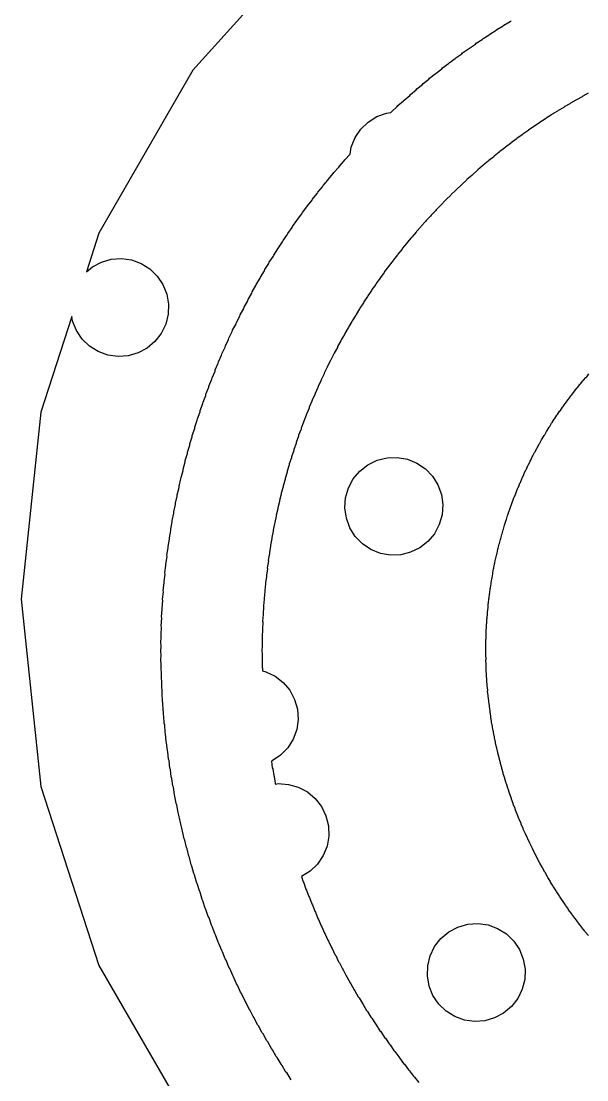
# Model space of a CAD drawing. Header units: metres. Extents: x -209 to 51, y -75 to 75.
# Drawn here: x 17.4 to 25.2, y -6.62 to 7.96 of the extents above; entities that cross this region are included whole.
import ezdxf

# ---------------------------------------------------------------- set-up
doc = ezdxf.new("R2010")
doc.units = ezdxf.units.M

msp = doc.modelspace()

# ---------------------------------------------------------------- linework, layer by layer
for p, q in [((21.5028, 9.21498), (19.7682, 7.28853)), ((23.9578, 7.84743), (24.0433, 7.89813)), ((24.0433, 7.89813), (24.0544, 7.90813)), ((24.0544, 7.90813), (24.1404, 7.95779)), ((24.1404, 7.95779), (24.1516, 7.96765)), ((23.7665, 7.7225), (23.8509, 7.77522)), ((23.8509, 7.77522), (23.8618, 7.78555)), ((23.8618, 7.78555), (23.9467, 7.83725)), ((23.9467, 7.83725), (23.9578, 7.84743)), ((23.5672, 7.58208), (23.5779, 7.59291)), ((23.5779, 7.59291), (23.6611, 7.64764)), ((23.6611, 7.64764), (23.6719, 7.65828)), ((23.6719, 7.65828), (23.7556, 7.71199)), ((23.7556, 7.71199), (23.7665, 7.7225)), ((23.3002, 7.38991), (23.3815, 7.44757)), ((23.3815, 7.44757), (23.392, 7.45871)), ((23.392, 7.45871), (23.474, 7.5154)), ((23.474, 7.5154), (23.4846, 7.52638)), ((23.4846, 7.52638), (23.5672, 7.58208)), ((23.1187, 7.24892), (23.1988, 7.30855)), ((23.1988, 7.30855), (23.2091, 7.31996)), ((23.2091, 7.31996), (23.2898, 7.37862)), ((23.2898, 7.37862), (23.3002, 7.38991)), ((19.7682, 7.28853), (18.472, 5.04353)), ((22.9402, 7.10347), (23.019, 7.16499)), ((23.019, 7.16499), (23.0291, 7.17674)), ((23.0291, 7.17674), (23.1084, 7.23727)), ((23.1084, 7.23727), (23.1187, 7.24892)), ((22.765, 6.95364), (22.8423, 7.01706)), ((22.8423, 7.01706), (22.8522, 7.0291)), ((22.8522, 7.0291), (22.9302, 7.09154)), ((22.9302, 7.09154), (22.9402, 7.10347)), ((22.5929, 6.7995), (22.6689, 6.86473)), ((22.6689, 6.86473), (22.6785, 6.87711)), ((22.6785, 6.87711), (22.7552, 6.94142)), ((22.7552, 6.94142), (22.765, 6.95364)), ((25.0458, 6.87451), (24.9697, 6.83292)), ((25.0542, 6.88177), (25.0458, 6.87451)), ((25.1307, 6.92245), (25.0542, 6.88177)), ((25.1393, 6.9296), (25.1307, 6.92245)), ((25.2162, 6.96936), (25.1393, 6.9296)), ((22.4959, 6.70558), (22.5082, 6.72084)), ((22.5082, 6.72084), (22.5834, 6.78703)), ((22.5834, 6.78703), (22.5929, 6.7995)), ((24.7938, 6.72446), (24.7191, 6.68016)), ((24.8021, 6.73213), (24.7938, 6.72446)), ((24.8773, 6.77551), (24.8021, 6.73213)), ((24.8856, 6.783), (24.8773, 6.77551)), ((24.9613, 6.82553), (24.8856, 6.783)), ((24.9697, 6.83292), (24.9613, 6.82553)), ((22.0821, 6.47607), (22.1836, 6.5741)), ((22.1836, 6.5741), (22.3033, 6.64888)), ((22.3033, 6.64888), (22.4359, 6.69714)), ((22.4359, 6.69714), (22.4959, 6.70558)), ((24.5466, 6.56517), (24.4733, 6.5182)), ((24.5547, 6.5732), (24.5466, 6.56517)), ((24.6284, 6.61928), (24.5547, 6.5732)), ((24.6366, 6.62718), (24.6284, 6.61928)), ((24.7109, 6.67238), (24.6366, 6.62718)), ((24.7191, 6.68016), (24.7109, 6.67238)), ((22.0032, 6.35909), (22.0821, 6.47607)), ((24.3845, 6.45392), (24.3123, 6.40521)), ((24.3925, 6.46217), (24.3845, 6.45392)), ((24.4653, 6.51004), (24.3925, 6.46217)), ((24.4733, 6.5182), (24.4653, 6.51004)), ((21.9503, 6.22826), (22.0032, 6.35909)), ((24.1458, 6.27957), (24.0752, 6.22826)), ((24.1536, 6.28824), (24.1458, 6.27957)), ((24.2248, 6.33867), (24.1536, 6.28824)), ((24.2327, 6.34721), (24.2248, 6.33867)), ((24.3044, 6.39679), (24.2327, 6.34721)), ((24.3123, 6.40521), (24.3044, 6.39679)), ((21.862, 6.0544), (21.9332, 6.13097)), ((21.9332, 6.13097), (21.9503, 6.22826)), ((23.9898, 6.15842), (23.9204, 6.10544)), ((23.9975, 6.16737), (23.9898, 6.15842)), ((24.0675, 6.21948), (23.9975, 6.16737)), ((24.0752, 6.22826), (24.0675, 6.21948)), ((21.7854, 5.9666), (21.8536, 6.04056)), ((21.8536, 6.04056), (21.862, 6.0544)), ((23.8364, 6.03342), (23.7681, 5.97881)), ((23.8439, 6.04257), (23.8364, 6.03342)), ((23.9128, 6.09639), (23.8439, 6.04257)), ((23.9204, 6.10544), (23.9128, 6.09639)), ((21.6352, 5.78813), (21.7017, 5.86377)), ((21.7017, 5.86377), (21.7098, 5.87784)), ((21.7098, 5.87784), (21.7772, 5.95265)), ((21.7772, 5.95265), (21.7854, 5.9666)), ((23.6113, 5.83876), (23.5448, 5.78169)), ((23.6185, 5.8483), (23.6113, 5.83876)), ((23.6856, 5.90459), (23.6185, 5.8483)), ((23.693, 5.91402), (23.6856, 5.90459)), ((23.7607, 5.96947), (23.693, 5.91402)), ((23.7681, 5.97881), (23.7607, 5.96947)), ((21.5537, 5.68311), (21.5615, 5.69748)), ((21.5615, 5.69748), (21.6272, 5.77386)), ((21.6272, 5.77386), (21.6352, 5.78813)), ((23.4647, 5.70433), (23.3995, 5.64565)), ((23.4718, 5.71411), (23.4647, 5.70433)), ((23.5376, 5.772), (23.4718, 5.71411)), ((23.5448, 5.78169), (23.5376, 5.772)), ((21.4173, 5.5134), (21.4812, 5.59138)), ((21.4812, 5.59138), (21.4889, 5.6059)), ((21.4889, 5.6059), (21.5537, 5.68311)), ((23.321, 5.56624), (23.2572, 5.50601)), ((23.328, 5.57628), (23.321, 5.56624)), ((23.3925, 5.63574), (23.328, 5.57628)), ((23.3995, 5.64565), (23.3925, 5.63574)), ((21.2771, 5.32568), (21.3392, 5.40521)), ((21.3392, 5.40521), (21.3467, 5.41998)), ((21.3467, 5.41998), (21.4097, 5.49878)), ((21.4097, 5.49878), (21.4173, 5.5134)), ((23.1804, 5.42453), (23.1179, 5.36273)), ((23.1871, 5.4348), (23.1804, 5.42453)), ((23.2503, 5.49582), (23.1871, 5.4348)), ((23.2572, 5.50601), (23.2503, 5.49582)), ((21.2086, 5.23048), (21.2699, 5.31081)), ((21.2699, 5.31081), (21.2771, 5.32568)), ((23.0428, 5.2793), (22.9817, 5.21599)), ((23.0494, 5.28979), (23.0428, 5.2793)), ((23.1112, 5.35234), (23.0494, 5.28979)), ((23.1179, 5.36273), (23.1112, 5.35234)), ((21.0748, 5.03749), (21.1342, 5.11926)), ((21.1342, 5.11926), (21.1412, 5.13441)), ((21.1412, 5.13441), (21.2015, 5.21545)), ((21.2015, 5.21545), (21.2086, 5.23048)), ((22.9084, 5.13058), (22.8487, 5.06584)), ((22.9148, 5.14133), (22.9084, 5.13058)), ((22.9752, 5.20537), (22.9148, 5.14133)), ((22.9817, 5.21599), (22.9752, 5.20537)), ((18.472, 5.04353), (18.2983, 4.50879)), ((21.0095, 4.93971), (21.068, 5.0222)), ((21.068, 5.0222), (21.0748, 5.03749)), ((22.7773, 4.97847), (22.719, 4.91222)), ((22.7835, 4.98949), (22.7773, 4.97847)), ((22.8425, 5.05495), (22.7835, 4.98949)), ((22.8487, 5.06584), (22.8425, 5.05495)), ((20.8822, 4.74165), (20.9388, 4.82561)), ((20.9388, 4.82561), (20.9453, 4.84109)), ((20.9453, 4.84109), (21.0029, 4.92432)), ((21.0029, 4.92432), (21.0095, 4.93971)), ((22.6496, 4.82303), (22.5928, 4.75537)), ((22.6555, 4.83426), (22.6496, 4.82303)), ((22.713, 4.90117), (22.6555, 4.83426)), ((22.719, 4.91222), (22.713, 4.90117)), ((18.5058, 4.64458), (18.6414, 4.68347)), ((18.6414, 4.68347), (18.7822, 4.69331)), ((18.7822, 4.69331), (18.9219, 4.67368)), ((18.9219, 4.67368), (19.0545, 4.62541)), ((20.8203, 4.6414), (20.8759, 4.72601)), ((20.8759, 4.72601), (20.8822, 4.74165)), ((22.5309, 4.67574), (22.5252, 4.66434)), ((22.5869, 4.74408), (22.5309, 4.67574)), ((22.5928, 4.75537), (22.5869, 4.74408)), ((18.2983, 4.50879), (18.3811, 4.57832)), ((18.3811, 4.57832), (18.5058, 4.64458)), ((19.0545, 4.62541), (19.1742, 4.55064)), ((19.1742, 4.55064), (19.2757, 4.45261)), ((20.6997, 4.43851), (20.7534, 4.52449)), ((20.7534, 4.52449), (20.7594, 4.54034)), ((20.7594, 4.54034), (20.8141, 4.62564)), ((20.8141, 4.62564), (20.8203, 4.6414)), ((22.4644, 4.5838), (22.4099, 4.51405)), ((22.47, 4.59535), (22.4644, 4.5838)), ((22.5252, 4.66434), (22.47, 4.59535)), ((19.2757, 4.45261), (19.3546, 4.33562)), ((20.6411, 4.33588), (20.6939, 4.42252)), ((20.6939, 4.42252), (20.6997, 4.43851)), ((22.3454, 4.42036), (22.2925, 4.34938)), ((22.3508, 4.43213), (22.3454, 4.42036)), ((22.4044, 4.50247), (22.3508, 4.43213)), ((22.4099, 4.51405), (22.4044, 4.50247)), ((19.3546, 4.33562), (19.4075, 4.20479)), ((20.5783, 4.21626), (20.5837, 4.2325)), ((20.5837, 4.2325), (20.6355, 4.31976)), ((20.6355, 4.31976), (20.6411, 4.33588)), ((22.23, 4.25386), (22.1788, 4.18158)), ((22.2352, 4.26584), (22.23, 4.25386)), ((22.2872, 4.33749), (22.2352, 4.26584)), ((22.2925, 4.34938), (22.2872, 4.33749)), ((19.4075, 4.20479), (19.432, 4.06581)), ((20.4724, 4.0235), (20.5222, 4.11205)), ((20.5222, 4.11205), (20.5275, 4.12837)), ((20.5275, 4.12837), (20.5783, 4.21626)), ((22.1183, 4.0844), (22.0688, 4.01088)), ((22.1233, 4.09654), (22.1183, 4.0844)), ((22.1737, 4.16949), (22.1233, 4.09654)), ((22.1788, 4.18158), (22.1737, 4.16949)), ((19.432, 4.06581), (19.427, 3.92479)), ((20.4186, 3.91791), (20.4673, 4.007)), ((20.4673, 4.007), (20.4724, 4.0235)), ((22.0639, 3.99857), (22.0152, 3.92439)), ((22.0688, 4.01088), (22.0639, 3.99857)), ((18.0988, 3.89484), (17.671, 2.57809)), ((18.1098, 3.83267), (18.0988, 3.89484)), ((18.1626, 3.70184), (18.1098, 3.83267)), ((19.427, 3.92479), (19.3929, 3.78787)), ((20.3144, 3.70462), (20.3611, 3.795)), ((20.3611, 3.795), (20.3659, 3.81161)), ((20.3659, 3.81161), (20.4136, 3.90138)), ((20.4136, 3.90138), (20.4186, 3.91791)), ((21.958, 3.82478), (21.9109, 3.74942)), ((21.9626, 3.83728), (21.958, 3.82478)), ((22.0105, 3.91202), (21.9626, 3.83728)), ((22.0152, 3.92439), (22.0105, 3.91202)), ((18.2415, 3.58485), (18.1626, 3.70184)), ((19.331, 3.66103), (19.2442, 3.54984)), ((19.3929, 3.78787), (19.331, 3.66103)), ((20.2642, 3.59694), (20.3098, 3.68782)), ((20.3098, 3.68782), (20.3144, 3.70462)), ((21.856, 3.64822), (21.8106, 3.57169)), ((21.8603, 3.66093), (21.856, 3.64822)), ((21.9065, 3.73685), (21.8603, 3.66093)), ((21.9109, 3.74942), (21.9065, 3.73685)), ((18.343, 3.48682), (18.2415, 3.58485)), ((19.2442, 3.54984), (19.1361, 3.45912)), ((20.2151, 3.4886), (20.2598, 3.58008)), ((20.2598, 3.58008), (20.2642, 3.59694)), ((21.8065, 3.55894), (21.762, 3.48183)), ((21.8106, 3.57169), (21.8065, 3.55894)), ((18.4627, 3.41205), (18.343, 3.48682)), ((18.5953, 3.36378), (18.4627, 3.41205)), ((18.735, 3.34415), (18.5953, 3.36378)), ((19.0115, 3.39288), (18.8758, 3.35399)), ((19.1361, 3.45912), (19.0115, 3.39288)), ((20.1208, 3.26996), (20.1633, 3.36255)), ((20.1633, 3.36255), (20.1673, 3.37959)), ((20.1673, 3.37959), (20.2109, 3.47169)), ((20.2109, 3.47169), (20.2151, 3.4886)), ((21.7104, 3.3784), (21.6677, 3.3002)), ((21.7143, 3.39136), (21.7104, 3.3784)), ((21.7579, 3.46899), (21.7143, 3.39136)), ((21.762, 3.48183), (21.7579, 3.46899)), ((18.8758, 3.35399), (18.735, 3.34415)), ((20.0754, 3.1597), (20.1169, 3.25279)), ((20.1169, 3.25279), (20.1208, 3.26996)), ((21.6221, 3.20844), (21.6185, 3.19531)), ((21.664, 3.28717), (21.6221, 3.20844)), ((21.6677, 3.3002), (21.664, 3.28717)), ((20.0314, 3.04881), (20.0718, 3.14246)), ((20.0718, 3.14246), (20.0754, 3.1597)), ((21.5741, 3.10284), (21.534, 3.02309)), ((21.5775, 3.11609), (21.5741, 3.10284)), ((21.6185, 3.19531), (21.5775, 3.11609)), ((25.1834, 3.05637), (25.1946, 3.06575)), ((25.1946, 3.06575), (25.2263, 3.10538)), ((19.9471, 2.82527), (19.9853, 2.91995)), ((19.9853, 2.91995), (19.9886, 2.93733)), ((19.9886, 2.93733), (20.0279, 3.03151)), ((20.0279, 3.03151), (20.0314, 3.04881)), ((21.4915, 2.92947), (21.4884, 2.91611)), ((21.5307, 3.00977), (21.4915, 2.92947)), ((21.534, 3.02309), (21.5307, 3.00977)), ((25.0686, 2.9155), (25.0992, 2.95662)), ((25.0992, 2.95662), (25.1101, 2.9662)), ((25.1101, 2.9662), (25.1411, 3.00677)), ((25.1411, 3.00677), (25.1521, 3.01625)), ((25.1521, 3.01625), (25.1834, 3.05637)), ((19.9068, 2.71265), (19.944, 2.80783)), ((19.944, 2.80783), (19.9471, 2.82527)), ((21.4471, 2.82187), (21.4098, 2.74062)), ((21.4501, 2.83534), (21.4471, 2.82187)), ((21.4884, 2.91611), (21.4501, 2.83534)), ((24.9476, 2.76025), (24.977, 2.80275)), ((24.977, 2.80275), (24.9874, 2.81258)), ((24.9874, 2.81258), (25.0172, 2.8546)), ((25.0172, 2.8546), (25.0278, 2.86435)), ((25.0278, 2.86435), (25.0579, 2.90588)), ((25.0579, 2.90588), (25.0686, 2.9155)), ((19.8679, 2.59946), (19.9039, 2.69508)), ((19.9039, 2.69508), (19.9068, 2.71265)), ((21.3678, 2.63171), (21.3324, 2.54955)), ((21.3705, 2.64532), (21.3678, 2.63171)), ((21.4069, 2.72707), (21.3705, 2.64532)), ((21.4098, 2.74062), (21.4069, 2.72707)), ((24.8316, 2.6001), (24.8597, 2.64394)), ((24.8597, 2.64394), (24.8697, 2.65399)), ((24.8697, 2.65399), (24.8982, 2.69742)), ((24.8982, 2.69742), (24.9084, 2.70743)), ((24.9084, 2.70743), (24.9373, 2.75035)), ((24.9373, 2.75035), (24.9476, 2.76025)), ((17.671, 2.57809), (17.4, 0)), ((19.8277, 2.46799), (19.8302, 2.48573)), ((19.8302, 2.48573), (19.8652, 2.58179)), ((19.8652, 2.58179), (19.8679, 2.59946)), ((21.3298, 2.53581), (21.2953, 2.45319)), ((21.3324, 2.54955), (21.3298, 2.53581)), ((24.7209, 2.43512), (24.7478, 2.48035)), ((24.7478, 2.48035), (24.7573, 2.49066)), ((24.7573, 2.49066), (24.7845, 2.5354)), ((24.7845, 2.5354), (24.7941, 2.54559)), ((24.7941, 2.54559), (24.8218, 2.58994)), ((24.8218, 2.58994), (24.8316, 2.6001)), ((19.7588, 2.25673), (19.7916, 2.35368)), ((19.7916, 2.35368), (19.7939, 2.37149)), ((19.7939, 2.37149), (19.8277, 2.46799)), ((21.257, 2.34244), (21.2244, 2.25891)), ((21.2593, 2.35631), (21.257, 2.34244)), ((21.2928, 2.43938), (21.2593, 2.35631)), ((21.2953, 2.45319), (21.2928, 2.43938)), ((24.6502, 2.32265), (24.6761, 2.36871)), ((24.6761, 2.36871), (24.6853, 2.37912)), ((24.6853, 2.37912), (24.7116, 2.42479)), ((24.7116, 2.42479), (24.7209, 2.43512)), ((19.7251, 2.14148), (19.7567, 2.23886)), ((19.7567, 2.23886), (19.7588, 2.25673)), ((21.2222, 2.245), (21.1906, 2.16106)), ((21.2244, 2.25891), (21.2222, 2.245)), ((24.5488, 2.15016), (24.5733, 2.19756)), ((24.5733, 2.19756), (24.582, 2.20821)), ((24.582, 2.20821), (24.6069, 2.2551)), ((24.6069, 2.2551), (24.6158, 2.26564)), ((24.6158, 2.26564), (24.6412, 2.31215)), ((24.6412, 2.31215), (24.6502, 2.32265)), ((19.6927, 2.02576), (19.7232, 2.12358)), ((19.7232, 2.12358), (19.7251, 2.14148)), ((21.1561, 2.04863), (21.1264, 1.96388)), ((21.1579, 2.06274), (21.1561, 2.04863)), ((21.1886, 2.14705), (21.1579, 2.06274)), ((21.1906, 2.16106), (21.1886, 2.14705)), ((24.4844, 2.03285), (24.5079, 2.08104)), ((24.5079, 2.08104), (24.5163, 2.09175)), ((24.5163, 2.09175), (24.5403, 2.13953)), ((24.5403, 2.13953), (24.5488, 2.15016)), ((19.6601, 1.89145), (19.6616, 1.90956)), ((19.6616, 1.90956), (19.691, 2.00774)), ((19.691, 2.00774), (19.6927, 2.02576)), ((21.1247, 1.94974), (21.096, 1.86462)), ((21.1264, 1.96388), (21.1247, 1.94974)), ((22.1793, 1.85307), (22.3062, 1.91495)), ((22.3062, 1.91495), (22.4431, 1.94908)), ((22.4431, 1.94908), (22.5841, 1.95401)), ((22.5841, 1.95401), (22.7231, 1.9295)), ((22.7231, 1.9295), (22.8539, 1.87663)), ((24.3927, 1.85339), (24.4147, 1.9028)), ((24.4147, 1.9028), (24.4226, 1.91365)), ((24.4226, 1.91365), (24.4451, 1.96266)), ((24.4451, 1.96266), (24.4532, 1.9735)), ((24.4532, 1.9735), (24.4762, 2.02208)), ((24.4762, 2.02208), (24.4844, 2.03285)), ((19.6035, 1.67583), (19.6306, 1.77477)), ((19.6306, 1.77477), (19.6319, 1.79291)), ((19.6319, 1.79291), (19.6601, 1.89145)), ((21.0654, 1.75063), (21.0386, 1.66475)), ((21.0667, 1.76492), (21.0654, 1.75063)), ((21.0945, 1.8504), (21.0667, 1.76492)), ((21.096, 1.86462), (21.0945, 1.8504)), ((21.9774, 1.6581), (22.0681, 1.7662)), ((22.0681, 1.7662), (22.1793, 1.85307)), ((22.8539, 1.87663), (22.9709, 1.79773)), ((22.9709, 1.79773), (23.0689, 1.69621)), ((24.335, 1.73161), (24.3559, 1.78175)), ((24.3559, 1.78175), (24.3635, 1.79276)), ((24.3635, 1.79276), (24.385, 1.8425)), ((24.385, 1.8425), (24.3927, 1.85339)), ((19.5764, 1.55833), (19.6024, 1.65761)), ((19.6024, 1.65761), (19.6035, 1.67583)), ((21.0374, 1.65042), (21.0116, 1.56421)), ((21.0386, 1.66475), (21.0374, 1.65042)), ((21.9112, 1.53351), (21.9774, 1.6581)), ((23.0689, 1.69621), (23.1437, 1.57655)), ((24.2729, 1.597), (24.28, 1.60806)), ((24.28, 1.60806), (24.2999, 1.65901)), ((24.2999, 1.65901), (24.3071, 1.67004)), ((24.3071, 1.67004), (24.3276, 1.7206)), ((24.3276, 1.7206), (24.335, 1.73161)), ((19.5507, 1.44043), (19.5756, 1.5401)), ((19.5756, 1.5401), (19.5764, 1.55833)), ((20.9858, 1.46326), (20.9849, 1.44878)), ((21.0106, 1.5498), (20.9858, 1.46326)), ((21.0116, 1.56421), (21.0106, 1.5498)), ((21.8723, 1.39786), (21.9112, 1.53351)), ((23.1437, 1.57655), (23.192, 1.44394)), ((24.2027, 1.41982), (24.221, 1.4718)), ((24.221, 1.4718), (24.2278, 1.48296)), ((24.2278, 1.48296), (24.2466, 1.53461)), ((24.2466, 1.53461), (24.2536, 1.54578)), ((24.2536, 1.54578), (24.2729, 1.597)), ((19.526, 1.30377), (19.5264, 1.32214)), ((19.5264, 1.32214), (19.5501, 1.42212)), ((19.5501, 1.42212), (19.5507, 1.44043)), ((20.9604, 1.34737), (20.9376, 1.26015)), ((20.9611, 1.36192), (20.9604, 1.34737)), ((20.9849, 1.44878), (20.9611, 1.36192)), ((21.8624, 1.2571), (21.8723, 1.39786)), ((23.192, 1.44394), (23.2116, 1.3042)), ((24.1549, 1.29242), (24.172, 1.34506)), ((24.172, 1.34506), (24.1784, 1.35626)), ((24.1784, 1.35626), (24.1961, 1.40863)), ((24.1961, 1.40863), (24.2027, 1.41982)), ((19.4818, 1.08447), (19.5032, 1.18504)), ((19.5032, 1.18504), (19.5034, 1.20349)), ((19.5034, 1.20349), (19.526, 1.30377)), ((20.9371, 1.24559), (20.9153, 1.15807)), ((20.9376, 1.26015), (20.9371, 1.24559)), ((21.8821, 1.11736), (21.8624, 1.2571)), ((23.2116, 1.3042), (23.2018, 1.16344)), ((24.1098, 1.16347), (24.1258, 1.21683)), ((24.1258, 1.21683), (24.132, 1.22807)), ((24.132, 1.22807), (24.1485, 1.28113)), ((24.1485, 1.28113), (24.1549, 1.29242)), ((19.4616, 0.965118), (19.4818, 1.06598)), ((19.4818, 1.06598), (19.4818, 1.08447)), ((20.894, 1.04095), (20.8742, 0.952896)), ((20.8941, 1.05562), (20.894, 1.04095)), ((20.9149, 1.14345), (20.8941, 1.05562)), ((20.9153, 1.15807), (20.9149, 1.14345)), ((21.9304, 0.984741), (21.8821, 1.11736)), ((23.1629, 1.02779), (23.0966, 0.903198)), ((23.2018, 1.16344), (23.1629, 1.02779)), ((24.0479, 0.967514), (24.0621, 1.02182)), ((24.0621, 1.02182), (24.0678, 1.03313)), ((24.0678, 1.03313), (24.0826, 1.08716)), ((24.0826, 1.08716), (24.0884, 1.09846)), ((24.0884, 1.09846), (24.1038, 1.15216)), ((24.1038, 1.15216), (24.1098, 1.16347)), ((19.4428, 0.845444), (19.4618, 0.946579)), ((19.4618, 0.946579), (19.4616, 0.965118)), ((20.8742, 0.938141), (20.8554, 0.849823)), ((20.8742, 0.952896), (20.8742, 0.938141)), ((22.0051, 0.865082), (21.9304, 0.984741)), ((23.0966, 0.903198), (23.0059, 0.79509)), ((24.0103, 0.835251), (24.0233, 0.890152)), ((24.0233, 0.890152), (24.0287, 0.901505)), ((24.0287, 0.901505), (24.0423, 0.956146)), ((24.0423, 0.956146), (24.0479, 0.967514)), ((19.4253, 0.725464), (19.4432, 0.826874)), ((19.4432, 0.826874), (19.4428, 0.845444)), ((20.8381, 0.731537), (20.8214, 0.64267)), ((20.8556, 0.834991), (20.8378, 0.746353)), ((20.8378, 0.746353), (20.8381, 0.731537)), ((20.8554, 0.849823), (20.8556, 0.834991)), ((22.1031, 0.763565), (22.0051, 0.865082)), ((22.2201, 0.684662), (22.1031, 0.763565)), ((23.0059, 0.79509), (22.8947, 0.708221)), ((23.9758, 0.701782), (23.9876, 0.757233)), ((23.9876, 0.757233), (23.9927, 0.76857)), ((23.9927, 0.76857), (24.0051, 0.823853)), ((24.0051, 0.823853), (24.0103, 0.835251)), ((19.3946, 0.484634), (19.4101, 0.586533)), ((19.4093, 0.605179), (19.426, 0.706833)), ((19.4101, 0.586533), (19.4093, 0.605179)), ((19.426, 0.706833), (19.4253, 0.725464)), ((20.8219, 0.627808), (20.8062, 0.538696)), ((20.8214, 0.64267), (20.8219, 0.627808)), ((22.351, 0.63179), (22.2201, 0.684662)), ((22.49, 0.607285), (22.351, 0.63179)), ((22.631, 0.612213), (22.49, 0.607285)), ((22.7679, 0.646362), (22.631, 0.612213)), ((22.8947, 0.708221), (22.7679, 0.646362)), ((23.9444, 0.567078), (23.9549, 0.623138)), ((23.9549, 0.623138), (23.9597, 0.634567)), ((23.9597, 0.634567), (23.9709, 0.690338)), ((23.9709, 0.690338), (23.9758, 0.701782)), ((19.3813, 0.363815), (19.3957, 0.465912)), ((19.3957, 0.465912), (19.3946, 0.484634)), ((20.8069, 0.523773), (20.7922, 0.434433)), ((20.8062, 0.538696), (20.8069, 0.523773)), ((23.9161, 0.43132), (23.9254, 0.48793)), ((23.9254, 0.48793), (23.9298, 0.499344)), ((23.9298, 0.499344), (23.9398, 0.555679)), ((23.9398, 0.555679), (23.9444, 0.567078)), ((19.3695, 0.242767), (19.3827, 0.345078)), ((19.3827, 0.345078), (19.3813, 0.363815)), ((20.7805, 0.314957), (20.7679, 0.225204)), ((20.7931, 0.419495), (20.7794, 0.329926)), ((20.7794, 0.329926), (20.7805, 0.314957)), ((20.7922, 0.434433), (20.7931, 0.419495)), ((23.8869, 0.283203), (23.8909, 0.294601)), ((23.8909, 0.294601), (23.899, 0.351685)), ((23.899, 0.351685), (23.9031, 0.363098)), ((23.9031, 0.363098), (23.9118, 0.419937)), ((23.9118, 0.419937), (23.9161, 0.43132)), ((19.359, 0.12149), (19.371, 0.22403)), ((19.371, 0.22403), (19.3695, 0.242767)), ((20.7691, 0.21019), (20.7575, 0.120285)), ((20.7679, 0.225204), (20.7691, 0.21019)), ((23.8653, 0.145523), (23.869, 0.156891)), ((23.869, 0.156891), (23.8757, 0.214478)), ((23.8757, 0.214478), (23.8796, 0.225891)), ((23.8796, 0.225891), (23.8869, 0.283203)), ((17.4, 0), (17.671, -2.57809)), ((19.35, 0), (19.3608, 0.102661)), ((19.352, -0.018845), (19.35, 0)), ((19.3608, 0.102661), (19.359, 0.12149)), ((20.75, 0), (20.7405, -0.090256)), ((20.7589, 0.105194), (20.7484, 0.01503)), ((20.7484, 0.01503), (20.75, 0)), ((20.7575, 0.120285), (20.7589, 0.105194)), ((23.8421, -0.051147), (23.8468, 0.007004)), ((23.8468, 0.007004), (23.8503, 0.018387)), ((23.8503, 0.018387), (23.8557, 0.07637)), ((23.8557, 0.07637), (23.8592, 0.087753)), ((23.8592, 0.087753), (23.8653, 0.145523)), ((19.3362, -0.243546), (19.3446, -0.140488)), ((19.3424, -0.121674), (19.352, -0.018845)), ((19.3446, -0.140488), (19.3424, -0.121674)), ((20.7423, -0.105392), (20.7338, -0.195831)), ((20.7405, -0.090256), (20.7423, -0.105392)), ((23.8282, -0.190872), (23.8316, -0.132278)), ((23.8316, -0.132278), (23.8347, -0.120972)), ((23.8347, -0.120972), (23.8388, -0.062531)), ((23.8388, -0.062531), (23.8421, -0.051147)), ((19.3314, -0.36557), (19.3386, -0.262375)), ((19.3386, -0.262375), (19.3362, -0.243546)), ((20.7358, -0.210968), (20.7284, -0.301498)), ((20.7338, -0.195831), (20.7358, -0.210968)), ((23.8177, -0.331268), (23.8197, -0.272278)), ((23.8197, -0.272278), (23.8225, -0.260971)), ((23.8225, -0.260971), (23.8253, -0.202194)), ((23.8253, -0.202194), (23.8282, -0.190872)), ((19.328, -0.487732), (19.334, -0.384445)), ((19.334, -0.384445), (19.3314, -0.36557)), ((20.7265, -0.422592), (20.7212, -0.513412)), ((20.7305, -0.316711), (20.7242, -0.40741)), ((20.7242, -0.40741), (20.7265, -0.422592)), ((20.7284, -0.301498), (20.7305, -0.316711)), ((23.8104, -0.472183), (23.8111, -0.412918)), ((23.8111, -0.412918), (23.8136, -0.401657)), ((23.8136, -0.401657), (23.815, -0.342529)), ((23.815, -0.342529), (23.8177, -0.331268)), ((19.3261, -0.610031), (19.3309, -0.506607)), ((19.3309, -0.506607), (19.328, -0.487732)), ((20.7237, -0.528625), (20.7195, -0.619522)), ((20.7212, -0.513412), (20.7237, -0.528625)), ((23.8058, -0.554092), (23.808, -0.542908)), ((23.8065, -0.613647), (23.8058, -0.554092)), ((23.808, -0.483429), (23.8104, -0.472183)), ((23.808, -0.542908), (23.808, -0.483429)), ((19.3256, -0.732437), (19.3292, -0.628922)), ((19.3292, -0.628922), (19.3261, -0.610031)), ((20.7222, -0.634781), (20.719, -0.725769)), ((20.719, -0.725769), (20.7219, -0.741028)), ((20.7195, -0.619522), (20.7222, -0.634781)), ((23.8038, -0.69574), (23.8057, -0.684616)), ((23.8059, -0.7556), (23.8038, -0.69574)), ((23.8043, -0.624863), (23.8065, -0.613647)), ((23.8057, -0.684616), (23.8043, -0.624863)), ((19.3289, -0.751358), (19.3256, -0.732437)), ((19.3265, -0.854935), (19.3289, -0.751358)), ((19.3301, -0.873901), (19.3265, -0.854935)), ((19.3289, -0.977509), (19.3301, -0.873901)), ((20.7219, -0.741028), (20.7197, -0.832108)), ((20.7197, -0.832108), (20.7228, -0.847382)), ((20.7228, -0.847382), (20.7217, -0.938568)), ((23.804, -0.766708), (23.8059, -0.7556)), ((23.8068, -0.826675), (23.804, -0.766708)), ((23.8051, -0.837784), (23.8068, -0.826675)), ((23.8086, -0.897888), (23.8051, -0.837784)), ((19.3327, -0.99646), (19.3289, -0.977509)), ((19.3327, -1.10016), (19.3327, -0.99646)), ((20.7217, -0.938568), (20.725, -0.953812)), ((20.725, -0.953812), (20.725, -0.98584)), ((20.725, -0.98584), (20.7737, -0.997986)), ((20.7737, -0.997986), (20.9005, -1.05986)), ((23.8071, -0.90892), (23.8086, -0.897888)), ((23.8113, -0.969116), (23.8071, -0.90892)), ((23.8099, -0.980133), (23.8113, -0.969116)), ((23.8148, -1.04041), (23.8099, -0.980133)), ((19.3367, -1.11908), (19.3327, -1.10016)), ((19.3379, -1.22284), (19.3367, -1.11908)), ((20.9005, -1.05986), (21.0117, -1.14673)), ((21.0117, -1.14673), (21.1024, -1.25484)), ((23.8135, -1.05141), (23.8148, -1.04041)), ((23.8191, -1.11176), (23.8135, -1.05141)), ((23.818, -1.12271), (23.8191, -1.11176)), ((23.8244, -1.18318), (23.818, -1.12271)), ((19.3421, -1.24178), (19.3379, -1.22284)), ((19.3446, -1.34555), (19.3421, -1.24178)), ((21.1024, -1.25484), (21.1687, -1.37943)), ((23.8233, -1.19408), (23.8244, -1.18318)), ((23.8304, -1.25461), (23.8233, -1.19408)), ((23.8295, -1.26546), (23.8304, -1.25461)), ((23.8373, -1.32602), (23.8295, -1.26546)), ((19.349, -1.36447), (19.3446, -1.34555)), ((19.3527, -1.46826), (19.349, -1.36447)), ((21.1687, -1.37943), (21.2076, -1.51508)), ((23.8366, -1.33685), (23.8373, -1.32602)), ((23.8451, -1.39752), (23.8366, -1.33685)), ((23.8445, -1.40825), (23.8451, -1.39752)), ((23.8537, -1.4689), (23.8445, -1.40825)), ((19.3574, -1.48718), (19.3527, -1.46826)), ((19.3622, -1.59099), (19.3574, -1.48718)), ((19.3672, -1.60991), (19.3622, -1.59099)), ((21.2076, -1.51508), (21.2174, -1.65584)), ((23.8532, -1.47966), (23.8537, -1.4689)), ((23.8632, -1.54039), (23.8532, -1.47966)), ((23.8628, -1.55104), (23.8632, -1.54039)), ((23.8735, -1.61182), (23.8628, -1.55104)), ((19.3732, -1.71367), (19.3672, -1.60991)), ((19.3784, -1.73256), (19.3732, -1.71367)), ((19.3857, -1.83632), (19.3784, -1.73256)), ((21.2174, -1.65584), (21.1978, -1.79558)), ((23.8733, -1.62241), (23.8735, -1.61182)), ((23.8847, -1.68318), (23.8733, -1.62241)), ((23.8846, -1.69374), (23.8847, -1.68318)), ((23.8968, -1.75449), (23.8846, -1.69374)), ((19.3911, -1.85524), (19.3857, -1.83632)), ((19.3995, -1.95891), (19.3911, -1.85524)), ((21.1978, -1.79558), (21.1495, -1.92819)), ((23.8968, -1.76503), (23.8968, -1.75449)), ((23.9097, -1.82585), (23.8968, -1.76503)), ((23.9098, -1.83626), (23.9097, -1.82585)), ((23.9235, -1.89703), (23.9098, -1.83626)), ((19.4052, -1.97777), (19.3995, -1.95891)), ((19.4149, -2.08144), (19.4052, -1.97777)), ((21.1495, -1.92819), (21.0747, -2.04785)), ((23.9237, -1.90742), (23.9235, -1.89703)), ((23.9381, -1.96815), (23.9237, -1.90742)), ((23.9385, -1.97853), (23.9381, -1.96815)), ((23.9536, -2.03926), (23.9385, -1.97853)), ((23.9541, -2.04953), (23.9536, -2.03926)), ((19.4207, -2.10031), (19.4149, -2.08144)), ((19.4316, -2.20386), (19.4207, -2.10031)), ((20.9767, -2.14937), (20.8597, -2.22827)), ((21.0747, -2.04785), (20.9767, -2.14937)), ((23.97, -2.11023), (23.9541, -2.04953)), ((23.9706, -2.12044), (23.97, -2.11023)), ((23.9872, -2.18114), (23.9706, -2.12044)), ((23.9879, -2.19125), (23.9872, -2.18114)), ((19.4378, -2.22273), (19.4316, -2.20386)), ((19.4498, -2.32617), (19.4378, -2.22273)), ((19.4562, -2.34496), (19.4498, -2.32617)), ((20.8597, -2.22827), (20.8491, -2.23254)), ((20.8491, -2.23254), (20.8618, -2.32265)), ((20.8618, -2.32265), (20.8675, -2.33783)), ((24.0053, -2.25182), (23.9879, -2.19125)), ((24.0061, -2.26193), (24.0053, -2.25182)), ((24.0243, -2.32246), (24.0061, -2.26193)), ((24.0252, -2.33249), (24.0243, -2.32246)), ((24.0441, -2.39297), (24.0252, -2.33249)), ((19.4695, -2.44836), (19.4562, -2.34496)), ((19.4761, -2.46713), (19.4695, -2.44836)), ((19.4906, -2.57042), (19.4761, -2.46713)), ((20.8675, -2.33783), (20.8813, -2.42859)), ((20.8813, -2.42859), (20.8873, -2.4438)), ((20.8873, -2.4438), (20.9022, -2.53447)), ((24.0451, -2.40292), (24.0441, -2.39297)), ((24.0647, -2.46329), (24.0451, -2.40292)), ((24.0659, -2.47319), (24.0647, -2.46329)), ((24.0863, -2.53349), (24.0659, -2.47319)), ((17.671, -2.57809), (18.472, -5.04353)), ((19.4974, -2.58916), (19.4906, -2.57042)), ((19.5132, -2.69231), (19.4974, -2.58916)), ((20.9022, -2.53447), (20.9067, -2.54555)), ((20.9067, -2.54555), (20.9433, -2.54039)), ((20.9433, -2.54039), (21.0841, -2.55023)), ((21.0841, -2.55023), (21.2197, -2.58913)), ((21.2197, -2.58913), (21.3443, -2.65538)), ((24.0875, -2.5433), (24.0863, -2.53349)), ((24.1086, -2.60352), (24.0875, -2.5433)), ((24.11, -2.61325), (24.1086, -2.60352)), ((24.1319, -2.67334), (24.11, -2.61325)), ((19.5202, -2.711), (19.5132, -2.69231)), ((19.5371, -2.81401), (19.5202, -2.711)), ((21.3443, -2.65538), (21.4524, -2.74609)), ((21.4524, -2.74609), (21.5393, -2.85728)), ((24.1334, -2.68303), (24.1319, -2.67334)), ((24.156, -2.74295), (24.1334, -2.68303)), ((24.1575, -2.75261), (24.156, -2.74295)), ((24.1809, -2.81247), (24.1575, -2.75261)), ((19.5444, -2.83264), (19.5371, -2.81401)), ((19.5626, -2.93553), (19.5444, -2.83264)), ((21.5393, -2.85728), (21.6012, -2.98412)), ((24.1826, -2.82198), (24.1809, -2.81247)), ((24.2067, -2.88168), (24.1826, -2.82198)), ((24.2085, -2.89114), (24.2067, -2.88168)), ((24.2334, -2.95067), (24.2085, -2.89114)), ((19.5701, -2.95413), (19.5626, -2.93553)), ((19.5894, -3.05684), (19.5701, -2.95413)), ((19.5972, -3.07547), (19.5894, -3.05684)), ((21.6012, -2.98412), (21.6353, -3.12103)), ((24.2353, -2.9601), (24.2334, -2.95067)), ((24.2609, -3.01949), (24.2353, -2.9601)), ((24.2629, -3.02881), (24.2609, -3.01949)), ((24.2892, -3.08801), (24.2629, -3.02881)), ((19.6177, -3.17792), (19.5972, -3.07547)), ((19.6257, -3.19644), (19.6177, -3.17792)), ((19.6475, -3.29875), (19.6257, -3.19644)), ((21.6353, -3.12103), (21.6402, -3.26207)), ((24.2913, -3.09727), (24.2892, -3.08801)), ((24.3184, -3.15633), (24.2913, -3.09727)), ((24.3206, -3.1655), (24.3184, -3.15633)), ((24.3485, -3.22437), (24.3206, -3.1655)), ((19.6557, -3.31725), (19.6475, -3.29875)), ((19.6786, -3.41933), (19.6557, -3.31725)), ((21.6402, -3.26207), (21.6157, -3.40103)), ((24.3507, -3.23344), (24.3485, -3.22437)), ((24.3793, -3.29213), (24.3507, -3.23344)), ((24.3817, -3.30113), (24.3793, -3.29213)), ((24.4111, -3.3596), (24.3817, -3.30113)), ((19.6871, -3.43781), (19.6786, -3.41933)), ((19.7112, -3.53961), (19.6871, -3.43781)), ((21.6157, -3.40103), (21.5629, -3.53188)), ((24.4135, -3.36853), (24.4111, -3.3596)), ((24.4436, -3.4268), (24.4135, -3.36853)), ((24.4462, -3.43564), (24.4436, -3.4268)), ((24.477, -3.49367), (24.4462, -3.43564)), ((24.4797, -3.50244), (24.477, -3.49367)), ((19.72, -3.55803), (19.7112, -3.53961)), ((19.7453, -3.65961), (19.72, -3.55803)), ((21.5629, -3.53188), (21.484, -3.64886)), ((24.5113, -3.56026), (24.4797, -3.50244)), ((24.514, -3.56892), (24.5113, -3.56026)), ((24.5463, -3.6265), (24.514, -3.56892)), ((24.5491, -3.63509), (24.5463, -3.6265)), ((24.5822, -3.69241), (24.5491, -3.63509)), ((19.7542, -3.67792), (19.7453, -3.65961)), ((19.7807, -3.7793), (19.7542, -3.67792)), ((19.7899, -3.79761), (19.7807, -3.7793)), ((21.3825, -3.74689), (21.2641, -3.82082)), ((21.484, -3.64886), (21.3825, -3.74689)), ((24.5851, -3.70091), (24.5822, -3.69241)), ((24.6189, -3.75797), (24.5851, -3.70091)), ((24.6219, -3.76639), (24.6189, -3.75797)), ((24.6565, -3.82321), (24.6219, -3.76639)), ((19.8176, -3.89864), (19.7899, -3.79761)), ((19.827, -3.91679), (19.8176, -3.89864)), ((19.8559, -4.01765), (19.827, -3.91679)), ((21.2641, -3.82082), (21.287, -3.89101)), ((21.287, -3.89101), (21.2956, -3.90558)), ((21.2956, -3.90558), (21.3252, -3.99329)), ((24.6595, -3.83151), (24.6565, -3.82321)), ((24.6948, -3.88802), (24.6595, -3.83151)), ((24.6979, -3.89627), (24.6948, -3.88802)), ((24.734, -3.9525), (24.6979, -3.89627)), ((19.8656, -4.03583), (19.8559, -4.01765)), ((19.8957, -4.13629), (19.8656, -4.03583)), ((21.3252, -3.99329), (21.3341, -4.00784)), ((21.3341, -4.00784), (21.3648, -4.09529)), ((24.7371, -3.96065), (24.734, -3.9525)), ((24.7739, -4.01654), (24.7371, -3.96065)), ((24.7772, -4.02466), (24.7739, -4.01654)), ((24.8147, -4.08026), (24.7772, -4.02466)), ((24.818, -4.08826), (24.8147, -4.08026)), ((19.9055, -4.15436), (19.8957, -4.13629)), ((19.9368, -4.25455), (19.9055, -4.15436)), ((21.3648, -4.09529), (21.3738, -4.10973)), ((21.3738, -4.10973), (21.4055, -4.19679)), ((21.4055, -4.19679), (21.4147, -4.21123)), ((21.4147, -4.21123), (21.4475, -4.29797)), ((24.8563, -4.14354), (24.818, -4.08826)), ((24.8597, -4.15144), (24.8563, -4.14354)), ((24.8987, -4.20642), (24.8597, -4.15144)), ((24.9021, -4.21422), (24.8987, -4.20642)), ((24.9418, -4.26889), (24.9021, -4.21422)), ((19.9469, -4.27251), (19.9368, -4.25455)), ((19.9794, -4.37241), (19.9469, -4.27251)), ((19.9897, -4.39032), (19.9794, -4.37241)), ((21.4475, -4.29797), (21.4569, -4.31233)), ((21.4569, -4.31233), (21.4907, -4.39876)), ((24.9454, -4.27657), (24.9418, -4.26889)), ((24.9858, -4.33087), (24.9454, -4.27657)), ((24.9894, -4.33849), (24.9858, -4.33087)), ((25.0305, -4.39246), (24.9894, -4.33849)), ((20.0233, -4.48985), (19.9897, -4.39032)), ((20.0339, -4.50768), (20.0233, -4.48985)), ((20.0687, -4.60687), (20.0339, -4.50768)), ((21.4907, -4.39876), (21.5003, -4.41302)), ((21.5003, -4.41302), (21.5351, -4.49908)), ((21.5351, -4.49908), (21.5449, -4.51329)), ((21.5449, -4.51329), (21.5807, -4.59895)), ((23.2942, -4.58269), (23.4188, -4.51645)), ((23.4188, -4.51645), (23.5544, -4.47755)), ((23.5544, -4.47755), (23.6952, -4.4677)), ((23.6952, -4.4677), (23.8349, -4.48735)), ((23.8349, -4.48735), (23.9675, -4.53561)), ((25.0342, -4.39995), (25.0305, -4.39246)), ((25.076, -4.45354), (25.0342, -4.39995)), ((25.0798, -4.46097), (25.076, -4.45354)), ((25.1223, -4.51413), (25.0798, -4.46097)), ((25.1261, -4.52151), (25.1223, -4.51413)), ((20.0795, -4.62462), (20.0687, -4.60687)), ((20.1155, -4.72343), (20.0795, -4.62462)), ((21.5807, -4.59895), (21.5907, -4.61311)), ((21.5907, -4.61311), (21.6275, -4.69843)), ((23.1861, -4.6734), (23.2942, -4.58269)), ((23.9675, -4.53561), (24.0872, -4.61038)), ((24.0872, -4.61038), (24.1887, -4.7084)), ((25.1694, -4.57433), (25.1261, -4.52151)), ((25.1733, -4.58159), (25.1694, -4.57433)), ((25.2173, -4.63405), (25.1733, -4.58159)), ((20.1265, -4.74107), (20.1155, -4.72343)), ((20.1637, -4.83954), (20.1265, -4.74107)), ((21.6275, -4.69843), (21.6377, -4.71249)), ((21.6377, -4.71249), (21.6755, -4.79744)), ((21.6755, -4.79744), (21.6859, -4.8114)), ((21.6859, -4.8114), (21.7247, -4.8959)), ((23.0374, -4.91142), (23.0992, -4.78459)), ((23.0992, -4.78459), (23.1861, -4.6734)), ((24.1887, -4.7084), (24.2676, -4.82539)), ((20.1749, -4.8571), (20.1637, -4.83954)), ((20.2132, -4.95517), (20.1749, -4.8571)), ((20.2247, -4.97266), (20.2132, -4.95517)), ((21.7247, -4.8959), (21.7353, -4.90981)), ((21.7353, -4.90981), (21.7752, -4.99397)), ((23.0032, -5.04836), (23.0374, -4.91142)), ((24.2676, -4.82539), (24.3205, -4.95624)), ((24.3205, -4.95624), (24.345, -5.09521)), ((18.472, -5.04353), (19.7682, -7.28853)), ((20.2642, -5.07028), (20.2247, -4.97266)), ((20.2759, -5.08768), (20.2642, -5.07028)), ((20.3165, -5.18489), (20.2759, -5.08768)), ((21.7752, -4.99397), (21.7859, -5.00774)), ((21.7859, -5.00774), (21.8268, -5.09142)), ((21.8268, -5.09142), (21.8377, -5.10513)), ((22.9983, -5.18938), (23.0032, -5.04836)), ((24.345, -5.09521), (24.3401, -5.23624)), ((20.3284, -5.20218), (20.3165, -5.18489)), ((20.3702, -5.29897), (20.3284, -5.20218)), ((21.8377, -5.10513), (21.8795, -5.18839)), ((21.8795, -5.18839), (21.8907, -5.20201)), ((21.8907, -5.20201), (21.9335, -5.28477)), ((23.0228, -5.32835), (22.9983, -5.18938)), ((24.3401, -5.23624), (24.3059, -5.37315)), ((20.3824, -5.31616), (20.3702, -5.29897)), ((20.4253, -5.41249), (20.3824, -5.31616)), ((21.9335, -5.28477), (21.9449, -5.29834)), ((21.9449, -5.29834), (21.9887, -5.38071)), ((21.9887, -5.38071), (22.0002, -5.39412)), ((22.0002, -5.39412), (22.0449, -5.47598)), ((23.0757, -5.45918), (23.0228, -5.32835)), ((24.3059, -5.37315), (24.2441, -5.49998)), ((20.4377, -5.42955), (20.4253, -5.41249)), ((20.4817, -5.52545), (20.4377, -5.42955)), ((20.4943, -5.5424), (20.4817, -5.52545)), ((22.0449, -5.47598), (22.0567, -5.48933)), ((22.0567, -5.48933), (22.1024, -5.57071)), ((23.1546, -5.57617), (23.0757, -5.45918)), ((24.2441, -5.49998), (24.1572, -5.61119)), ((20.5395, -5.63783), (20.4943, -5.5424)), ((20.5524, -5.65466), (20.5395, -5.63783)), ((20.5987, -5.74962), (20.5524, -5.65466)), ((22.1024, -5.57071), (22.1143, -5.58395)), ((22.1143, -5.58395), (22.161, -5.66484)), ((22.161, -5.66484), (22.1731, -5.67798)), ((22.1731, -5.67798), (22.2208, -5.75839)), ((23.2561, -5.67419), (23.1546, -5.57617)), ((23.3757, -5.74898), (23.2561, -5.67419)), ((24.1572, -5.61119), (24.0491, -5.70189)), ((20.6118, -5.76637), (20.5987, -5.74962)), ((20.6592, -5.86078), (20.6118, -5.76637)), ((22.2208, -5.75839), (22.2331, -5.77139)), ((22.2331, -5.77139), (22.2817, -5.85124)), ((23.5083, -5.79724), (23.3757, -5.74898)), ((23.6481, -5.81688), (23.5083, -5.79724)), ((23.7888, -5.80704), (23.6481, -5.81688)), ((23.9245, -5.76814), (23.7888, -5.80704)), ((24.0491, -5.70189), (23.9245, -5.76814)), ((20.6725, -5.87741), (20.6592, -5.86078)), ((20.721, -5.97133), (20.6725, -5.87741)), ((20.7346, -5.98787), (20.721, -5.97133)), ((22.2817, -5.85124), (22.2942, -5.86417)), ((22.2942, -5.86417), (22.3438, -5.9435)), ((22.3438, -5.9435), (22.3564, -5.95631)), ((22.3564, -5.95631), (22.4069, -6.0351)), ((20.7842, -6.08122), (20.7346, -5.98787)), ((20.798, -6.09763), (20.7842, -6.08122)), ((20.8487, -6.19044), (20.798, -6.09763)), ((22.4069, -6.0351), (22.4198, -6.04779)), ((22.4198, -6.04779), (22.4712, -6.12604)), ((20.8627, -6.20671), (20.8487, -6.19044)), ((20.9146, -6.299), (20.8627, -6.20671)), ((22.4712, -6.12604), (22.4843, -6.13861)), ((22.4843, -6.13861), (22.5367, -6.21629)), ((22.5367, -6.21629), (22.5499, -6.22874)), ((22.5499, -6.22874), (22.6032, -6.30585)), ((20.9287, -6.31511), (20.9146, -6.299)), ((20.9817, -6.40685), (20.9287, -6.31511)), ((20.9961, -6.42287), (20.9817, -6.40685)), ((22.6032, -6.30585), (22.6166, -6.31819)), ((22.6166, -6.31819), (22.6708, -6.39468)), ((22.6708, -6.39468), (22.6844, -6.40692)), ((22.6844, -6.40692), (22.7395, -6.48283)), ((21.0502, -6.51399), (20.9961, -6.42287)), ((21.0648, -6.52985), (21.0502, -6.51399)), ((21.1199, -6.62042), (21.0648, -6.52985)), ((22.7395, -6.48283), (22.7533, -6.49492)), ((22.7533, -6.49492), (22.8094, -6.57024)), ((22.8094, -6.57024), (22.8233, -6.5822)), ((22.8233, -6.5822), (22.8802, -6.65691))]:
    msp.add_line(p, q)

doc.saveas('drawing.dxf')
